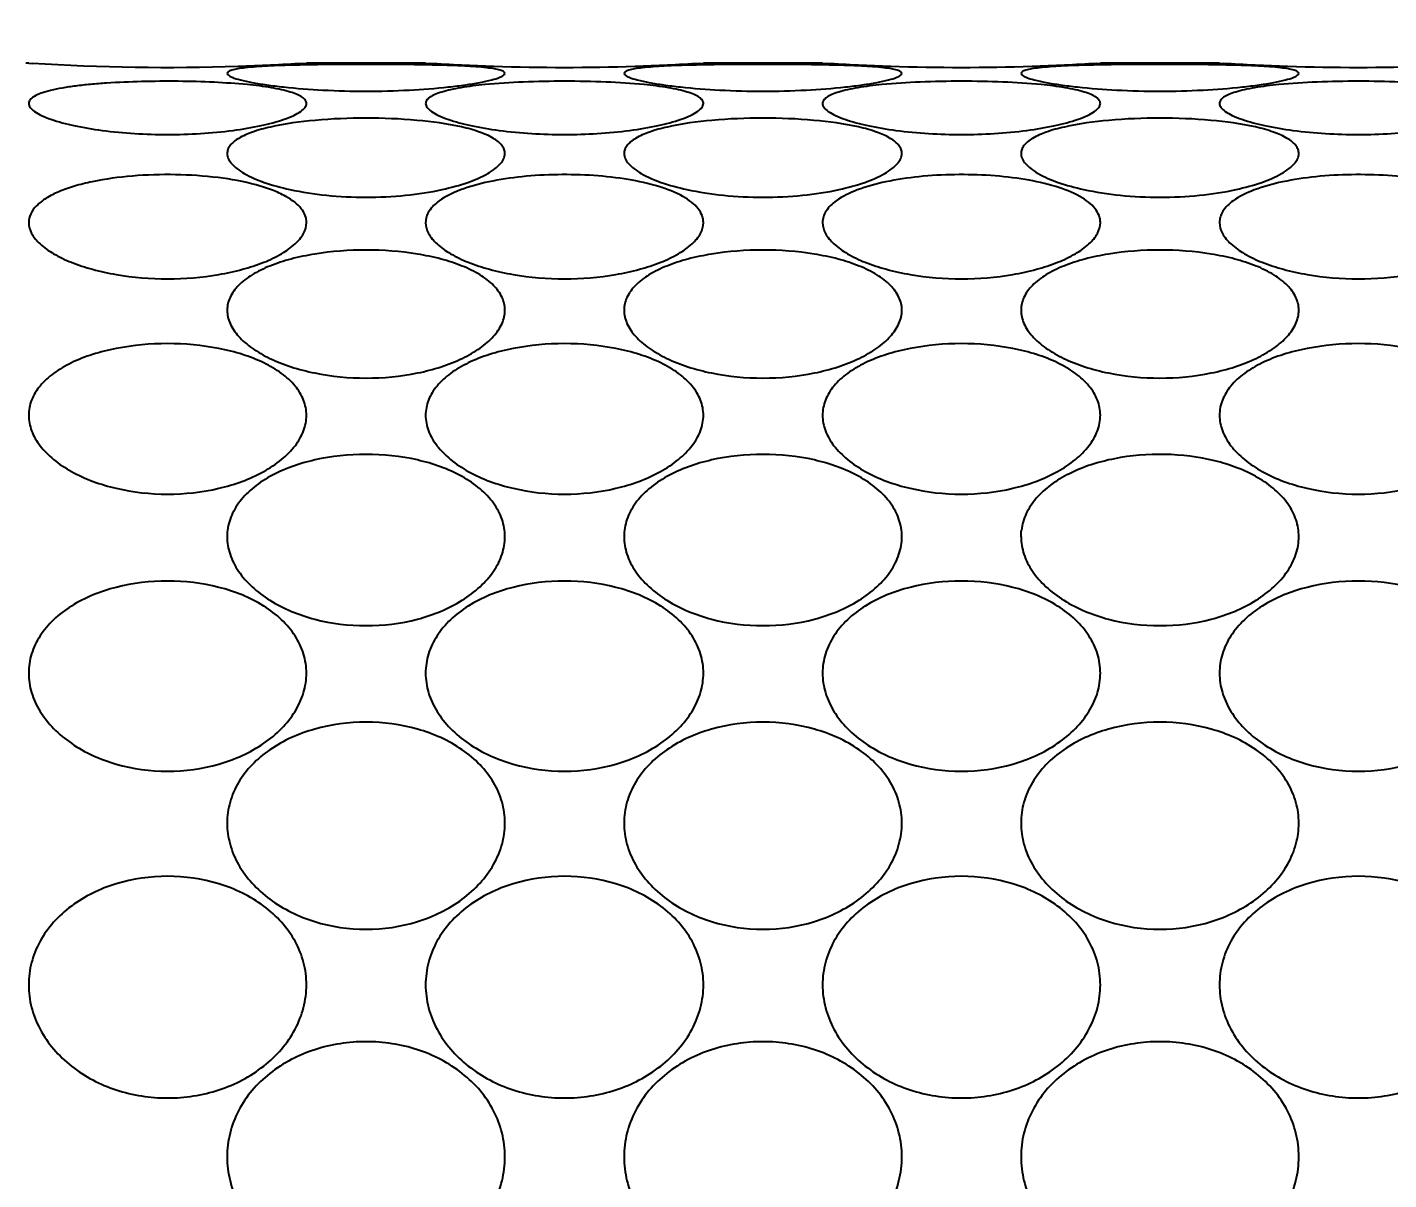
# Model space of a CAD drawing. Header units: inches. Extents: x 50354 to 53215, y -7830 to -6529.
# Drawn here: x 50824.3315 to 50824.7096, y -6814.8549 to -6814.5349 of the extents above; entities that cross this region are included whole.
import ezdxf

# ---------------------------------------------------------------- set-up
doc = ezdxf.new("R2010")
doc.units = ezdxf.units.IN
doc.header["$MEASUREMENT"] = 0
doc.header["$PDMODE"] = 2
doc.layers.add('FUNITURE', color=7, linetype='Continuous', lineweight=15, true_color=0x7d7673)
doc.layers.add('XR_ID 1F_FUR$0$A-SANI-FIX', color=134, linetype='Continuous')
doc.styles.get("Standard").update_dxf_attribs({"font": 'ARLRDBD.TTF', "height": 3})
doc.dimstyles.get("Standard").update_dxf_attribs({"dimtxt": 3, "dimasz": 4, "dimexe": 0, "dimexo": 0, "dimgap": 0, "dimtad": 0, "dimdec": 1, "dimzin": 3, "dimdsep": 46, "dimlunit": 4, "dimtxsty": 'Standard', "dimblk": 'OBLIQUE', "dimcen": 0, "dimclrd": 69, "dimclre": 251, "dimclrt": 7, "dimadec": 0, "dimazin": 0, "dimtfac": 0.65, "dimtdec": 1, "dimtofl": 0, "dimtmove": 0, "dimatfit": 3, "dimldrblk": 'OPEN30', "dimfxl": 1, "dimfrac": 1, "dimtolj": 1, "dimtzin": 0, "dimlwd": 15, "dimlwe": 5, "dimarcsym": 1})

# ---------------------------------------------------------------- blocks, each defined once
blk = doc.blocks.new('XR_ID 1F_FUR$0$XR_1F FURN$0$A$C698E198A')
at = {"linetype": 'Continuous'}
for p, q in [((13, -34.4598), (12.9984, -34.435)), ((13, -34.4598), (13, -35.3002)), ((12.9984, -35.325), (13, -35.3002)), ((13, -37.2598), (12.9984, -37.235)), ((13, -37.2598), (13, -38.1002)), ((12.9984, -38.125), (13, -38.1002)), ((13, -40.0598), (12.9984, -40.035)), ((13, -40.0598), (13, -40.9002)), ((12.9984, -40.925), (13, -40.9002)), ((13, -42.8598), (12.9984, -42.835)), ((13, -42.8598), (13, -42.88))]:
    blk.add_line(p, q, dxfattribs=at)
for centre, radius, start, end in [((28.273, -33.48), 15.3043, 178.13614, 181.8696), ((28.3254, -33.4782), 15.3568, 181.86982, 183.57203), ((28.3138, -36.2812), 15.3452, 176.42731, 178.13655), ((28.273, -36.28), 15.3043, 178.13614, 181.8696), ((9.6608, -35.4894), 0.3704, 270.01125, 277.14132), ((28.3254, -36.2782), 15.3568, 181.86982, 183.57203), ((28.3138, -39.0812), 15.3452, 176.42731, 178.13655), ((28.273, -39.08), 15.3043, 178.13614, 181.8696), ((28.3254, -39.0782), 15.3568, 181.86982, 183.57203), ((28.3138, -41.8812), 15.3452, 176.42731, 178.13655), ((28.2947, -41.8799), 15.326, 178.13914, 183.57296)]:
    blk.add_arc(centre, radius, start, end, dxfattribs=at)
for points, knots in [([(6.5, -34.4598), (6.4464, -34.4598), (6.3375, -34.4456), (6.1293, -34.3631), (5.9063, -34.1671), (5.7405, -33.8454), (5.6835, -33.48), (5.7405, -33.1146), (5.9063, -32.7929), (6.1293, -32.5969), (6.3375, -32.5144), (6.4464, -32.5002), (6.5, -32.5002)], [0, 0, 0, 0, 0.057826, 0.116908, 0.239465, 0.368128, 0.499999, 0.631869, 0.760534, 0.883092, 0.942174, 1, 1, 1, 1]), ([(6.5, -32.5002), (6.5532, -32.5002), (6.6605, -32.5141), (6.8119, -32.5754), (6.9471, -32.6727), (7.1013, -32.844), (7.232, -33.117), (7.2833, -33.48), (7.232, -33.843), (7.1013, -34.116), (6.9471, -34.2873), (6.8119, -34.3846), (6.6605, -34.4459), (6.5532, -34.4598), (6.5, -34.4598)], [0, 0, 0, 0, 0.05807, 0.116648, 0.176553, 0.238282, 0.366741, 0.499998, 0.633256, 0.761717, 0.823447, 0.883352, 0.94193, 1, 1, 1, 1]), ([(8.6987, -34.4598), (8.6525, -34.4598), (8.5573, -34.4451), (8.4235, -34.383), (8.3022, -34.2857), (8.1604, -34.1133), (8.039, -33.841), (7.9905, -33.48), (8.039, -33.119), (8.1604, -32.8467), (8.3022, -32.6743), (8.4235, -32.577), (8.5573, -32.5149), (8.6525, -32.5002), (8.6987, -32.5002)], [0, 0, 0, 0, 0.05273, 0.107892, 0.166442, 0.228535, 0.360979, 0.499998, 0.639018, 0.771464, 0.833558, 0.892108, 0.947271, 1, 1, 1, 1]), ([(8.6987, -32.5002), (8.7444, -32.5002), (8.8375, -32.5144), (8.9672, -32.5767), (9.0817, -32.6746), (9.2129, -32.8484), (9.3208, -33.1217), (9.3627, -33.48), (9.3208, -33.8383), (9.2129, -34.1116), (9.0817, -34.2854), (8.9672, -34.3833), (8.8375, -34.4456), (8.7444, -34.4598), (8.6987, -34.4598)], [0, 0, 0, 0, 0.053016, 0.107462, 0.164933, 0.226177, 0.358763, 0.499998, 0.641234, 0.773822, 0.835067, 0.892538, 0.946984, 1, 1, 1, 1]), ([(10.5172, -34.4598), (10.4803, -34.4598), (10.4024, -34.4442), (10.2954, -34.3808), (10.1987, -34.2831), (10.0836, -34.1083), (9.9869, -33.8366), (9.9481, -33.4806), (9.9867, -33.1244), (10.0832, -32.8525), (10.1983, -32.6774), (10.2951, -32.5795), (10.4023, -32.5159), (10.4803, -32.5002), (10.5172, -32.5002)], [0, 0, 0, 0, 0.045325, 0.094979, 0.15068, 0.212542, 0.35067, 0.499754, 0.648873, 0.787116, 0.849074, 0.904872, 0.954631, 1, 1, 1, 1]), ([(10.5172, -32.5002), (10.5535, -32.5002), (10.6291, -32.5152), (10.7311, -32.5792), (10.8193, -32.6775), (10.8926, -32.8042), (10.9503, -32.9535), (11.0066, -33.1793), (11.0331, -33.48), (11.0066, -33.7807), (10.9503, -34.0065), (10.8926, -34.1558), (10.8193, -34.2825), (10.7311, -34.3808), (10.6291, -34.4448), (10.5535, -34.4598), (10.5172, -34.4598)], [0, 0, 0, 0, 0.045372, 0.093927, 0.14827, 0.209219, 0.276238, 0.348113, 0.500002, 0.65189, 0.723765, 0.790784, 0.851732, 0.906073, 0.954628, 1, 1, 1, 1]), ([(11.8761, -34.4598), (11.8499, -34.4598), (11.7918, -34.4419), (11.7175, -34.3767), (11.6501, -34.2796), (11.5912, -34.154), (11.5429, -34.0055), (11.4943, -33.7798), (11.4708, -33.48), (11.4943, -33.1802), (11.5429, -32.9545), (11.5912, -32.806), (11.6501, -32.6804), (11.7175, -32.5833), (11.7918, -32.5181), (11.8499, -32.5002), (11.8761, -32.5002)], [0, 0, 0, 0, 0.034965, 0.077478, 0.129946, 0.191999, 0.262052, 0.338123, 0.499998, 0.661873, 0.737945, 0.808, 0.870054, 0.922523, 0.965035, 1, 1, 1, 1]), ([(12.0604, -32.645), (12.0904, -32.6985), (12.1388, -32.8257), (12.185, -33.0373), (12.2113, -33.2763), (12.2176, -33.5273), (12.2038, -33.7755), (12.1699, -34.0062), (12.1166, -34.2038), (12.0623, -34.3187), (12.0292, -34.3639)], [0, 0, 0, 0, 0.10395, 0.228487, 0.366625, 0.510839, 0.653655, 0.787569, 0.905128, 1, 1, 1, 1]), ([(12.6049, -34.3026), (12.5865, -34.25), (12.5556, -34.1304), (12.5101, -33.8565), (12.4889, -33.48), (12.5101, -33.1036), (12.5555, -32.8297), (12.5865, -32.7101), (12.6048, -32.6575)], [0, 0, 0, 0, 0.100368, 0.222072, 0.499986, 0.777907, 0.899621, 1, 1, 1, 1]), ([(12.8491, -32.9182), (12.8579, -33.0076), (12.8694, -33.1946), (12.8747, -33.4793), (12.8694, -33.7641), (12.858, -33.9512), (12.8492, -34.0406)], [0, 0, 0, 0, 0.239734, 0.499899, 0.760114, 1, 1, 1, 1]), ([(5.2876, -35.8598), (5.2311, -35.8598), (5.1169, -35.8457), (4.8993, -35.7641), (4.6654, -35.5698), (4.4902, -35.2471), (4.4301, -34.88), (4.4902, -34.5129), (4.6654, -34.1902), (4.8993, -33.9959), (5.1169, -33.9143), (5.2311, -33.9002), (5.2876, -33.9002)], [0, 0, 0, 0, 0.059605, 0.120053, 0.243502, 0.370771, 0.500001, 0.629231, 0.756498, 0.879946, 0.940395, 1, 1, 1, 1]), ([(5.2876, -33.9002), (5.3437, -33.9002), (5.4566, -33.914), (5.6164, -33.975), (5.7597, -34.072), (5.9228, -34.2423), (6.0627, -34.515), (6.118, -34.88), (6.0627, -35.245), (5.9228, -35.5177), (5.7597, -35.688), (5.6164, -35.785), (5.4566, -35.846), (5.3437, -35.8598), (5.2876, -35.8598)], [0, 0, 0, 0, 0.059816, 0.11987, 0.180701, 0.242673, 0.369706, 0.500001, 0.630296, 0.757328, 0.819299, 0.880129, 0.940184, 1, 1, 1, 1]), ([(7.6412, -35.8598), (7.591, -35.8598), (7.4885, -35.8454), (7.3435, -35.7838), (7.2121, -35.6866), (7.0594, -35.5154), (6.9275, -35.2433), (6.8747, -34.88), (6.9275, -34.5167), (7.0594, -34.2446), (7.2121, -34.0734), (7.3435, -33.9762), (7.4885, -33.9146), (7.591, -33.9002), (7.6412, -33.9002)], [0, 0, 0, 0, 0.055502, 0.11278, 0.172484, 0.234728, 0.364992, 0.500001, 0.63501, 0.765272, 0.827515, 0.887219, 0.944497, 1, 1, 1, 1]), ([(7.6412, -33.9002), (7.6909, -33.9002), (7.7916, -33.9142), (7.9329, -33.976), (8.0585, -34.0735), (8.2021, -34.2461), (8.3221, -34.5193), (8.3688, -34.88), (8.3221, -35.2407), (8.2021, -35.5139), (8.0585, -35.6865), (7.9329, -35.784), (7.7916, -35.8458), (7.6909, -35.8598), (7.6412, -35.8598)], [0, 0, 0, 0, 0.055824, 0.112542, 0.171326, 0.232805, 0.363103, 0.500001, 0.6369, 0.767196, 0.828674, 0.887458, 0.944176, 1, 1, 1, 1]), ([(9.6609, -35.8598), (9.6191, -35.8598), (9.5322, -35.8448), (9.411, -35.782), (9.3014, -35.6845), (9.1721, -35.5108), (9.0625, -35.2387), (9.0187, -34.88), (9.0625, -34.5213), (9.1721, -34.2492), (9.3014, -34.0755), (9.411, -33.978), (9.5322, -33.9152), (9.6191, -33.9002), (9.6609, -33.9002)], [0, 0, 0, 0, 0.049365, 0.101995, 0.159209, 0.221173, 0.356257, 0.500001, 0.643746, 0.778828, 0.840791, 0.898004, 0.950635, 1, 1, 1, 1]), ([(9.6609, -33.9002), (9.7011, -33.9002), (9.7838, -33.914), (9.8979, -33.9741), (9.9984, -34.0681), (10.115, -34.2362), (10.2113, -34.4999), (10.2532, -34.8461), (10.2248, -35.196), (10.1401, -35.4681), (10.0327, -35.6484), (9.9381, -35.7536), (9.8289, -35.8274), (9.7472, -35.8519), (9.7069, -35.8569)], [0, 0, 0, 0, 0.049311, 0.100666, 0.156085, 0.216421, 0.350199, 0.495258, 0.641327, 0.777988, 0.840198, 0.897464, 0.950188, 1, 1, 1, 1]), ([(11.2583, -35.8598), (11.2266, -35.8598), (11.1584, -35.8433), (11.0669, -35.779), (10.9844, -35.6814), (10.913, -35.5554), (10.8548, -35.4064), (10.7967, -35.1809), (10.7685, -34.88), (10.7967, -34.579), (10.8548, -34.3536), (10.913, -34.2046), (10.9844, -34.0786), (11.0669, -33.981), (11.1584, -33.9167), (11.2266, -33.9002), (11.2583, -33.9002)], [0, 0, 0, 0, 0.040538, 0.086791, 0.140875, 0.202752, 0.271258, 0.3448, 0.500002, 0.655203, 0.728744, 0.797249, 0.859124, 0.913209, 0.959461, 1, 1, 1, 1]), ([(11.2583, -33.9002), (11.2893, -33.9002), (11.3554, -33.916), (11.4412, -33.9811), (11.5145, -34.0793), (11.5752, -34.2055), (11.6229, -34.3544), (11.6696, -34.5804), (11.6912, -34.88), (11.6696, -35.1796), (11.6229, -35.4056), (11.5752, -35.5545), (11.5145, -35.6807), (11.4412, -35.7789), (11.3554, -35.844), (11.2893, -35.8598), (11.2583, -35.8598)], [0, 0, 0, 0, 0.040443, 0.085413, 0.13809, 0.199102, 0.267542, 0.341798, 0.500002, 0.658205, 0.73246, 0.800899, 0.86191, 0.914587, 0.959557, 1, 1, 1, 1]), ([(12.1097, -34.342), (12.1231, -34.2812), (12.1529, -34.1715), (12.2049, -34.0467), (12.2533, -33.9713), (12.2885, -33.932), (12.325, -33.9067), (12.3516, -33.9002), (12.3637, -33.9002)], [0, 0, 0, 0, 0.349516, 0.637392, 0.753955, 0.851433, 0.931632, 1, 1, 1, 1]), ([(12.3637, -33.9002), (12.3734, -33.9002), (12.3937, -33.9041), (12.4219, -33.9209), (12.4481, -33.9475), (12.4831, -33.999), (12.5199, -34.0862), (12.5407, -34.1631), (12.5505, -34.2061)], [0, 0, 0, 0, 0.076266, 0.159626, 0.256338, 0.369832, 0.650724, 1, 1, 1, 1]), ([(12.9013, -33.936), (12.9051, -33.9267), (12.9107, -33.9131), (12.9234, -33.9002), (12.9288, -33.9002)], [0, 0, 0, 0, 0.65274, 1, 1, 1, 1]), ([(12.9288, -33.9002), (12.9336, -33.9002), (12.9409, -33.9078), (12.9466, -33.9199), (12.9541, -33.9417), (12.9615, -33.9786), (12.9658, -34.0108), (12.9679, -34.0293)], [0, 0, 0, 0, 0.10394, 0.188277, 0.298492, 0.598106, 1, 1, 1, 1]), ([(12.9013, -35.824), (12.8936, -35.8053), (12.8801, -35.759), (12.8627, -35.6781), (12.8462, -35.5763), (12.8256, -35.4097), (12.808, -35.1757), (12.8007, -34.88), (12.808, -34.5843), (12.8256, -34.3503), (12.8462, -34.1837), (12.8627, -34.0819), (12.8801, -34.001), (12.8936, -33.9547), (12.9013, -33.936)], [0, 0, 0, 0, 0.031746, 0.075753, 0.130448, 0.194012, 0.34024, 0.500003, 0.659766, 0.805992, 0.869554, 0.924248, 0.968254, 1, 1, 1, 1]), ([(12.8492, -34.0406), (12.8436, -34.0979), (12.8338, -34.1794), (12.8146, -34.2808), (12.7991, -34.342), (12.7819, -34.3914), (12.7629, -34.4282), (12.7419, -34.4529), (12.7238, -34.4598), (12.7159, -34.4598)], [0, 0, 0, 0, 0.377864, 0.538515, 0.677008, 0.791463, 0.881221, 0.94811, 1, 1, 1, 1]), ([(12.9679, -34.0293), (12.9738, -34.0807), (12.9814, -34.1983), (12.9853, -34.316), (12.9869, -34.382)], [0, 0, 0, 0, 0.43969, 1, 1, 1, 1]), ([(12.5505, -34.2061), (12.5741, -34.3095), (12.6038, -34.5343), (12.6176, -34.8803), (12.6038, -35.2262), (12.574, -35.451), (12.5504, -35.5543)], [0, 0, 0, 0, 0.23461, 0.500046, 0.765459, 1, 1, 1, 1]), ([(12.0292, -34.3639), (12.0092, -34.3914), (11.975, -34.4282), (11.9182, -34.4554), (11.8898, -34.4598), (11.8761, -34.4598)], [0, 0, 0, 0, 0.546591, 0.779569, 1, 1, 1, 1]), ([(12.1098, -35.4182), (12.091, -35.3329), (12.0638, -35.1539), (12.0504, -34.8801), (12.0638, -34.6063), (12.0909, -34.4273), (12.1097, -34.342)], [0, 0, 0, 0, 0.241927, 0.499987, 0.758053, 1, 1, 1, 1]), ([(12.7159, -34.4598), (12.7061, -34.4598), (12.6829, -34.4491), (12.6557, -34.4157), (12.6284, -34.3655), (12.6128, -34.3253), (12.6049, -34.3026)], [0, 0, 0, 0, 0.147642, 0.355049, 0.63916, 1, 1, 1, 1]), ([(12.9869, -34.382), (12.991, -34.5482), (12.9929, -34.8807), (12.991, -35.2131), (12.9869, -35.3792)], [0, 0, 0, 0, 0.500087, 1, 1, 1, 1]), ([(6.5, -37.2598), (6.4464, -37.2598), (6.3375, -37.2456), (6.1293, -37.1631), (5.9063, -36.9671), (5.7405, -36.6454), (5.6835, -36.28), (5.7405, -35.9146), (5.9063, -35.5929), (6.1293, -35.3969), (6.3375, -35.3144), (6.4464, -35.3002), (6.5, -35.3002)], [0, 0, 0, 0, 0.057826, 0.116908, 0.239465, 0.368128, 0.499999, 0.631869, 0.760534, 0.883092, 0.942174, 1, 1, 1, 1]), ([(6.5, -35.3002), (6.5532, -35.3002), (6.6605, -35.3141), (6.8119, -35.3754), (6.9471, -35.4727), (7.1013, -35.644), (7.232, -35.917), (7.2833, -36.28), (7.232, -36.643), (7.1013, -36.916), (6.9471, -37.0873), (6.8119, -37.1846), (6.6605, -37.2459), (6.5532, -37.2598), (6.5, -37.2598)], [0, 0, 0, 0, 0.05807, 0.116648, 0.176553, 0.238282, 0.366741, 0.499998, 0.633256, 0.761717, 0.823447, 0.883352, 0.94193, 1, 1, 1, 1]), ([(8.6987, -37.2598), (8.6525, -37.2598), (8.5573, -37.2451), (8.4235, -37.183), (8.3022, -37.0857), (8.1604, -36.9133), (8.039, -36.641), (7.9905, -36.28), (8.039, -35.919), (8.1604, -35.6467), (8.3022, -35.4743), (8.4235, -35.377), (8.5573, -35.3149), (8.6525, -35.3002), (8.6987, -35.3002)], [0, 0, 0, 0, 0.05273, 0.107892, 0.166442, 0.228535, 0.360979, 0.499998, 0.639018, 0.771464, 0.833558, 0.892108, 0.947271, 1, 1, 1, 1]), ([(8.6987, -35.3002), (8.7444, -35.3002), (8.8375, -35.3144), (8.9672, -35.3767), (9.0817, -35.4746), (9.2129, -35.6484), (9.3208, -35.9217), (9.3627, -36.28), (9.3208, -36.6383), (9.2129, -36.9116), (9.0817, -37.0854), (8.9672, -37.1833), (8.8375, -37.2456), (8.7444, -37.2598), (8.6987, -37.2598)], [0, 0, 0, 0, 0.053016, 0.107462, 0.164933, 0.226177, 0.358763, 0.499998, 0.641234, 0.773822, 0.835067, 0.892538, 0.946984, 1, 1, 1, 1]), ([(10.5172, -37.2598), (10.4803, -37.2598), (10.4024, -37.2442), (10.2954, -37.1808), (10.1987, -37.0831), (10.0836, -36.9083), (9.9869, -36.6366), (9.9481, -36.2806), (9.9867, -35.9244), (10.0832, -35.6525), (10.1983, -35.4774), (10.2951, -35.3795), (10.4023, -35.3159), (10.4803, -35.3002), (10.5172, -35.3002)], [0, 0, 0, 0, 0.045325, 0.094979, 0.15068, 0.212542, 0.35067, 0.499754, 0.648873, 0.787116, 0.849074, 0.904872, 0.954631, 1, 1, 1, 1]), ([(10.5172, -35.3002), (10.5535, -35.3002), (10.6291, -35.3152), (10.7311, -35.3792), (10.8193, -35.4775), (10.8926, -35.6042), (10.9503, -35.7535), (11.0066, -35.9793), (11.0331, -36.28), (11.0066, -36.5807), (10.9503, -36.8065), (10.8926, -36.9558), (10.8193, -37.0825), (10.7311, -37.1808), (10.6291, -37.2448), (10.5535, -37.2598), (10.5172, -37.2598)], [0, 0, 0, 0, 0.045372, 0.093927, 0.14827, 0.209219, 0.276238, 0.348113, 0.500002, 0.65189, 0.723765, 0.790784, 0.851732, 0.906073, 0.954628, 1, 1, 1, 1]), ([(11.8761, -37.2598), (11.8499, -37.2598), (11.7918, -37.2419), (11.7175, -37.1767), (11.6501, -37.0796), (11.5912, -36.954), (11.5429, -36.8055), (11.4943, -36.5798), (11.4708, -36.28), (11.4943, -35.9802), (11.5429, -35.7545), (11.5912, -35.606), (11.6501, -35.4804), (11.7175, -35.3833), (11.7918, -35.3181), (11.8499, -35.3002), (11.8761, -35.3002)], [0, 0, 0, 0, 0.034965, 0.077478, 0.129946, 0.191999, 0.262052, 0.338123, 0.499998, 0.661873, 0.737945, 0.808, 0.870054, 0.922523, 0.965035, 1, 1, 1, 1]), ([(11.8761, -35.3002), (11.8931, -35.3002), (11.929, -35.3072), (11.9783, -35.3373), (12.0232, -35.3845), (12.0483, -35.4234), (12.0604, -35.445)], [0, 0, 0, 0, 0.208603, 0.43564, 0.69689, 1, 1, 1, 1]), ([(12.6048, -35.4575), (12.6128, -35.4347), (12.6284, -35.3945), (12.6557, -35.3443), (12.6829, -35.3109), (12.7061, -35.3002), (12.7159, -35.3002)], [0, 0, 0, 0, 0.360851, 0.644967, 0.852372, 1, 1, 1, 1]), ([(12.7159, -35.3002), (12.7238, -35.3002), (12.7419, -35.3071), (12.7628, -35.3317), (12.7818, -35.3684), (12.799, -35.4177), (12.8145, -35.4786), (12.8337, -35.5797), (12.8435, -35.6611), (12.8491, -35.7182)], [0, 0, 0, 0, 0.051938, 0.118849, 0.208602, 0.323036, 0.461504, 0.622134, 1, 1, 1, 1]), ([(12.3637, -35.8598), (12.3516, -35.8598), (12.325, -35.8533), (12.2885, -35.828), (12.2533, -35.7888), (12.2049, -35.7133), (12.1529, -35.5887), (12.1232, -35.479), (12.1098, -35.4182)], [0, 0, 0, 0, 0.068375, 0.148578, 0.246055, 0.362615, 0.650483, 1, 1, 1, 1]), ([(12.9869, -35.3792), (12.9853, -35.4449), (12.9814, -35.5622), (12.9737, -35.6793), (12.9679, -35.7306)], [0, 0, 0, 0, 0.560169, 1, 1, 1, 1]), ([(12.0604, -35.445), (12.0904, -35.4985), (12.1388, -35.6257), (12.185, -35.8373), (12.2113, -36.0763), (12.2176, -36.3273), (12.2038, -36.5755), (12.1699, -36.8062), (12.1166, -37.0038), (12.0623, -37.1187), (12.0292, -37.1639)], [0, 0, 0, 0, 0.10395, 0.228487, 0.366625, 0.510839, 0.653655, 0.787569, 0.905128, 1, 1, 1, 1]), ([(12.6049, -37.1026), (12.5865, -37.05), (12.5556, -36.9304), (12.5101, -36.6565), (12.4889, -36.28), (12.5101, -35.9036), (12.5555, -35.6297), (12.5865, -35.5101), (12.6048, -35.4575)], [0, 0, 0, 0, 0.100368, 0.222072, 0.499986, 0.777907, 0.899621, 1, 1, 1, 1]), ([(12.5504, -35.5543), (12.5406, -35.5973), (12.5198, -35.6741), (12.4831, -35.7612), (12.4481, -35.8126), (12.4219, -35.8392), (12.3937, -35.8559), (12.3734, -35.8598), (12.3637, -35.8598)], [0, 0, 0, 0, 0.349245, 0.630114, 0.743606, 0.840326, 0.923707, 1, 1, 1, 1]), ([(12.8491, -35.7182), (12.8579, -35.8076), (12.8694, -35.9946), (12.8747, -36.2793), (12.8694, -36.5641), (12.858, -36.7512), (12.8492, -36.8406)], [0, 0, 0, 0, 0.239734, 0.499899, 0.760114, 1, 1, 1, 1]), ([(12.9679, -35.7306), (12.9659, -35.7491), (12.9615, -35.7813), (12.9542, -35.8182), (12.9466, -35.8401), (12.9409, -35.8522), (12.9336, -35.8598), (12.9288, -35.8598)], [0, 0, 0, 0, 0.401908, 0.701539, 0.811757, 0.896092, 1, 1, 1, 1]), ([(12.9288, -35.8598), (12.9234, -35.8598), (12.9107, -35.8469), (12.9051, -35.8333), (12.9013, -35.824)], [0, 0, 0, 0, 0.347255, 1, 1, 1, 1]), ([(5.2876, -38.6598), (5.2311, -38.6598), (5.1169, -38.6457), (4.8993, -38.5641), (4.6654, -38.3698), (4.4902, -38.0471), (4.4301, -37.68), (4.4902, -37.3129), (4.6654, -36.9902), (4.8993, -36.7959), (5.1169, -36.7143), (5.2311, -36.7002), (5.2876, -36.7002)], [0, 0, 0, 0, 0.059605, 0.120053, 0.243502, 0.370771, 0.500001, 0.629231, 0.756498, 0.879946, 0.940395, 1, 1, 1, 1]), ([(5.2876, -36.7002), (5.3437, -36.7002), (5.4566, -36.714), (5.6164, -36.775), (5.7597, -36.872), (5.9228, -37.0423), (6.0627, -37.315), (6.118, -37.68), (6.0627, -38.045), (5.9228, -38.3177), (5.7597, -38.488), (5.6164, -38.585), (5.4566, -38.646), (5.3437, -38.6598), (5.2876, -38.6598)], [0, 0, 0, 0, 0.059816, 0.11987, 0.180701, 0.242673, 0.369706, 0.500001, 0.630296, 0.757328, 0.819299, 0.880129, 0.940184, 1, 1, 1, 1]), ([(7.6412, -38.6598), (7.591, -38.6598), (7.4885, -38.6454), (7.3435, -38.5838), (7.2121, -38.4866), (7.0594, -38.3154), (6.9275, -38.0433), (6.8747, -37.68), (6.9275, -37.3167), (7.0594, -37.0446), (7.2121, -36.8734), (7.3435, -36.7762), (7.4885, -36.7146), (7.591, -36.7002), (7.6412, -36.7002)], [0, 0, 0, 0, 0.055502, 0.11278, 0.172484, 0.234728, 0.364992, 0.500001, 0.63501, 0.765272, 0.827515, 0.887219, 0.944497, 1, 1, 1, 1]), ([(7.6412, -36.7002), (7.6909, -36.7002), (7.7916, -36.7142), (7.9329, -36.776), (8.0585, -36.8735), (8.2021, -37.0461), (8.3221, -37.3193), (8.3688, -37.68), (8.3221, -38.0407), (8.2021, -38.3139), (8.0585, -38.4865), (7.9329, -38.584), (7.7916, -38.6458), (7.6909, -38.6598), (7.6412, -38.6598)], [0, 0, 0, 0, 0.055824, 0.112542, 0.171326, 0.232805, 0.363103, 0.500001, 0.6369, 0.767196, 0.828674, 0.887458, 0.944176, 1, 1, 1, 1]), ([(9.6609, -38.6598), (9.6191, -38.6598), (9.5322, -38.6448), (9.411, -38.582), (9.3014, -38.4845), (9.1721, -38.3108), (9.0625, -38.0387), (9.0187, -37.68), (9.0625, -37.3213), (9.1721, -37.0492), (9.3014, -36.8755), (9.411, -36.778), (9.5322, -36.7152), (9.6191, -36.7002), (9.6609, -36.7002)], [0, 0, 0, 0, 0.049365, 0.101995, 0.159209, 0.221173, 0.356257, 0.500001, 0.643746, 0.778828, 0.840791, 0.898004, 0.950635, 1, 1, 1, 1]), ([(9.6609, -36.7002), (9.7021, -36.7002), (9.7868, -36.7147), (9.9034, -36.7777), (10.0054, -36.8759), (10.1227, -37.0511), (10.2174, -37.3241), (10.2541, -37.68), (10.2174, -38.0359), (10.1227, -38.3089), (10.0054, -38.4841), (9.9034, -38.5823), (9.7868, -38.6453), (9.7021, -38.6598), (9.6609, -38.6598)], [0, 0, 0, 0, 0.049573, 0.101307, 0.157294, 0.218355, 0.353731, 0.500001, 0.646272, 0.781646, 0.842706, 0.898693, 0.950427, 1, 1, 1, 1]), ([(11.2583, -38.6598), (11.2266, -38.6598), (11.1584, -38.6433), (11.0669, -38.579), (10.9844, -38.4814), (10.913, -38.3554), (10.8548, -38.2064), (10.7967, -37.9809), (10.7685, -37.68), (10.7967, -37.379), (10.8548, -37.1536), (10.913, -37.0046), (10.9844, -36.8786), (11.0669, -36.781), (11.1584, -36.7167), (11.2266, -36.7002), (11.2583, -36.7002)], [0, 0, 0, 0, 0.040538, 0.086791, 0.140875, 0.202752, 0.271258, 0.3448, 0.500002, 0.655203, 0.728744, 0.797249, 0.859124, 0.913209, 0.959461, 1, 1, 1, 1]), ([(11.2583, -36.7002), (11.2893, -36.7002), (11.3554, -36.716), (11.4412, -36.7811), (11.5145, -36.8793), (11.5752, -37.0055), (11.6229, -37.1544), (11.6696, -37.3804), (11.6912, -37.68), (11.6696, -37.9796), (11.6229, -38.2056), (11.5752, -38.3545), (11.5145, -38.4807), (11.4412, -38.5789), (11.3554, -38.644), (11.2893, -38.6598), (11.2583, -38.6598)], [0, 0, 0, 0, 0.040443, 0.085413, 0.13809, 0.199102, 0.267542, 0.341798, 0.500002, 0.658205, 0.73246, 0.800899, 0.86191, 0.914587, 0.959557, 1, 1, 1, 1]), ([(12.1097, -37.142), (12.1231, -37.0812), (12.1529, -36.9715), (12.2049, -36.8467), (12.2533, -36.7713), (12.2885, -36.732), (12.325, -36.7067), (12.3516, -36.7002), (12.3637, -36.7002)], [0, 0, 0, 0, 0.349516, 0.637392, 0.753955, 0.851433, 0.931632, 1, 1, 1, 1]), ([(12.3637, -36.7002), (12.3734, -36.7002), (12.3937, -36.7041), (12.4219, -36.7209), (12.4481, -36.7475), (12.4831, -36.799), (12.5199, -36.8862), (12.5407, -36.9631), (12.5505, -37.0061)], [0, 0, 0, 0, 0.076266, 0.159626, 0.256338, 0.369832, 0.650724, 1, 1, 1, 1]), ([(12.9013, -38.624), (12.8936, -38.6053), (12.8801, -38.559), (12.8627, -38.4781), (12.8462, -38.3763), (12.8256, -38.2097), (12.808, -37.9757), (12.8007, -37.68), (12.808, -37.3843), (12.8256, -37.1503), (12.8462, -36.9837), (12.8627, -36.8819), (12.8801, -36.801), (12.8936, -36.7547), (12.9013, -36.736)], [0, 0, 0, 0, 0.031746, 0.075753, 0.130448, 0.194012, 0.34024, 0.500003, 0.659766, 0.805992, 0.869554, 0.924248, 0.968254, 1, 1, 1, 1]), ([(12.9013, -36.736), (12.9051, -36.7267), (12.9107, -36.7131), (12.9234, -36.7002), (12.9288, -36.7002)], [0, 0, 0, 0, 0.65274, 1, 1, 1, 1]), ([(12.9288, -36.7002), (12.9336, -36.7002), (12.9409, -36.7078), (12.9466, -36.7199), (12.9541, -36.7417), (12.9615, -36.7786), (12.9658, -36.8108), (12.9679, -36.8293)], [0, 0, 0, 0, 0.10394, 0.188277, 0.298492, 0.598106, 1, 1, 1, 1]), ([(12.8492, -36.8406), (12.8436, -36.8979), (12.8338, -36.9794), (12.8146, -37.0808), (12.7991, -37.142), (12.7819, -37.1914), (12.7629, -37.2282), (12.7419, -37.2529), (12.7238, -37.2598), (12.7159, -37.2598)], [0, 0, 0, 0, 0.377864, 0.538515, 0.677008, 0.791463, 0.881221, 0.94811, 1, 1, 1, 1]), ([(12.9679, -36.8293), (12.9738, -36.8807), (12.9814, -36.9983), (12.9853, -37.116), (12.9869, -37.182)], [0, 0, 0, 0, 0.43969, 1, 1, 1, 1]), ([(12.5505, -37.0061), (12.5741, -37.1095), (12.6038, -37.3343), (12.6176, -37.6803), (12.6038, -38.0262), (12.574, -38.251), (12.5504, -38.3543)], [0, 0, 0, 0, 0.23461, 0.500046, 0.765459, 1, 1, 1, 1]), ([(12.0292, -37.1639), (12.0092, -37.1914), (11.975, -37.2282), (11.9182, -37.2554), (11.8898, -37.2598), (11.8761, -37.2598)], [0, 0, 0, 0, 0.546591, 0.779569, 1, 1, 1, 1]), ([(12.1098, -38.2182), (12.091, -38.1329), (12.0638, -37.9539), (12.0504, -37.6801), (12.0638, -37.4063), (12.0909, -37.2273), (12.1097, -37.142)], [0, 0, 0, 0, 0.241927, 0.499987, 0.758053, 1, 1, 1, 1]), ([(12.7159, -37.2598), (12.7061, -37.2598), (12.6829, -37.2491), (12.6557, -37.2157), (12.6284, -37.1655), (12.6128, -37.1253), (12.6049, -37.1026)], [0, 0, 0, 0, 0.147642, 0.355049, 0.63916, 1, 1, 1, 1]), ([(12.9869, -37.182), (12.991, -37.3482), (12.9929, -37.6807), (12.991, -38.0131), (12.9869, -38.1792)], [0, 0, 0, 0, 0.500087, 1, 1, 1, 1]), ([(6.5, -40.0598), (6.4464, -40.0598), (6.3375, -40.0456), (6.1293, -39.9631), (5.9063, -39.7671), (5.7405, -39.4454), (5.6835, -39.08), (5.7405, -38.7146), (5.9063, -38.3929), (6.1293, -38.1969), (6.3375, -38.1144), (6.4464, -38.1002), (6.5, -38.1002)], [0, 0, 0, 0, 0.057826, 0.116908, 0.239465, 0.368128, 0.499999, 0.631869, 0.760534, 0.883092, 0.942174, 1, 1, 1, 1]), ([(6.5, -38.1002), (6.5532, -38.1002), (6.6605, -38.1141), (6.8119, -38.1754), (6.9471, -38.2727), (7.1013, -38.444), (7.232, -38.717), (7.2833, -39.08), (7.232, -39.443), (7.1013, -39.716), (6.9471, -39.8873), (6.8119, -39.9846), (6.6605, -40.0459), (6.5532, -40.0598), (6.5, -40.0598)], [0, 0, 0, 0, 0.05807, 0.116648, 0.176553, 0.238282, 0.366741, 0.499998, 0.633256, 0.761717, 0.823447, 0.883352, 0.94193, 1, 1, 1, 1]), ([(8.6987, -40.0598), (8.6525, -40.0598), (8.5573, -40.0451), (8.4235, -39.983), (8.3022, -39.8857), (8.1604, -39.7133), (8.039, -39.441), (7.9905, -39.08), (8.039, -38.719), (8.1604, -38.4467), (8.3022, -38.2743), (8.4235, -38.177), (8.5573, -38.1149), (8.6525, -38.1002), (8.6987, -38.1002)], [0, 0, 0, 0, 0.05273, 0.107892, 0.166442, 0.228535, 0.360979, 0.499998, 0.639018, 0.771464, 0.833558, 0.892108, 0.947271, 1, 1, 1, 1]), ([(8.6987, -38.1002), (8.7444, -38.1002), (8.8375, -38.1144), (8.9672, -38.1767), (9.0817, -38.2746), (9.2129, -38.4484), (9.3208, -38.7217), (9.3627, -39.08), (9.3208, -39.4383), (9.2129, -39.7116), (9.0817, -39.8854), (8.9672, -39.9833), (8.8375, -40.0456), (8.7444, -40.0598), (8.6987, -40.0598)], [0, 0, 0, 0, 0.053016, 0.107462, 0.164933, 0.226177, 0.358763, 0.499998, 0.641234, 0.773822, 0.835067, 0.892538, 0.946984, 1, 1, 1, 1]), ([(10.5172, -40.0598), (10.4803, -40.0598), (10.4024, -40.0442), (10.2954, -39.9808), (10.1987, -39.8831), (10.0836, -39.7083), (9.9869, -39.4366), (9.9481, -39.0806), (9.9867, -38.7244), (10.0832, -38.4525), (10.1983, -38.2774), (10.2951, -38.1795), (10.4023, -38.1159), (10.4803, -38.1002), (10.5172, -38.1002)], [0, 0, 0, 0, 0.045325, 0.094979, 0.15068, 0.212542, 0.35067, 0.499754, 0.648873, 0.787116, 0.849074, 0.904872, 0.954631, 1, 1, 1, 1]), ([(10.5172, -38.1002), (10.5535, -38.1002), (10.6291, -38.1152), (10.7311, -38.1792), (10.8193, -38.2775), (10.8926, -38.4042), (10.9503, -38.5535), (11.0066, -38.7793), (11.0331, -39.08), (11.0066, -39.3807), (10.9503, -39.6065), (10.8926, -39.7558), (10.8193, -39.8825), (10.7311, -39.9808), (10.6291, -40.0448), (10.5535, -40.0598), (10.5172, -40.0598)], [0, 0, 0, 0, 0.045372, 0.093927, 0.14827, 0.209219, 0.276238, 0.348113, 0.500002, 0.65189, 0.723765, 0.790784, 0.851732, 0.906073, 0.954628, 1, 1, 1, 1]), ([(11.8761, -40.0598), (11.8499, -40.0598), (11.7918, -40.0419), (11.7175, -39.9767), (11.6501, -39.8796), (11.5912, -39.754), (11.5429, -39.6055), (11.4943, -39.3798), (11.4708, -39.08), (11.4943, -38.7802), (11.5429, -38.5545), (11.5912, -38.406), (11.6501, -38.2804), (11.7175, -38.1833), (11.7918, -38.1181), (11.8499, -38.1002), (11.8761, -38.1002)], [0, 0, 0, 0, 0.034965, 0.077478, 0.129946, 0.191999, 0.262052, 0.338123, 0.499998, 0.661873, 0.737945, 0.808, 0.870054, 0.922523, 0.965035, 1, 1, 1, 1]), ([(11.8761, -38.1002), (11.8931, -38.1002), (11.929, -38.1072), (11.9783, -38.1373), (12.0232, -38.1845), (12.0483, -38.2234), (12.0604, -38.245)], [0, 0, 0, 0, 0.208603, 0.43564, 0.69689, 1, 1, 1, 1]), ([(12.6048, -38.2575), (12.6128, -38.2347), (12.6284, -38.1945), (12.6557, -38.1443), (12.6829, -38.1109), (12.7061, -38.1002), (12.7159, -38.1002)], [0, 0, 0, 0, 0.360851, 0.644967, 0.852372, 1, 1, 1, 1]), ([(12.7159, -38.1002), (12.7238, -38.1002), (12.7419, -38.1071), (12.7628, -38.1317), (12.7818, -38.1684), (12.799, -38.2177), (12.8145, -38.2786), (12.8337, -38.3797), (12.8435, -38.4611), (12.8491, -38.5182)], [0, 0, 0, 0, 0.051938, 0.118849, 0.208602, 0.323036, 0.461504, 0.622134, 1, 1, 1, 1]), ([(12.3637, -38.6598), (12.3516, -38.6598), (12.325, -38.6533), (12.2885, -38.628), (12.2533, -38.5888), (12.2049, -38.5133), (12.1529, -38.3887), (12.1232, -38.279), (12.1098, -38.2182)], [0, 0, 0, 0, 0.068375, 0.148578, 0.246055, 0.362615, 0.650483, 1, 1, 1, 1]), ([(12.9869, -38.1792), (12.9853, -38.2449), (12.9814, -38.3622), (12.9737, -38.4793), (12.9679, -38.5306)], [0, 0, 0, 0, 0.560169, 1, 1, 1, 1]), ([(12.0604, -38.245), (12.0904, -38.2985), (12.1388, -38.4257), (12.185, -38.6373), (12.2113, -38.8763), (12.2176, -39.1273), (12.2038, -39.3755), (12.1699, -39.6062), (12.1166, -39.8038), (12.0623, -39.9187), (12.0292, -39.9639)], [0, 0, 0, 0, 0.10395, 0.228487, 0.366625, 0.510839, 0.653655, 0.787569, 0.905128, 1, 1, 1, 1]), ([(12.6049, -39.9026), (12.5865, -39.85), (12.5556, -39.7304), (12.5101, -39.4565), (12.4889, -39.08), (12.5101, -38.7036), (12.5555, -38.4297), (12.5865, -38.3101), (12.6048, -38.2575)], [0, 0, 0, 0, 0.100368, 0.222072, 0.499986, 0.777907, 0.899621, 1, 1, 1, 1]), ([(12.5504, -38.3543), (12.5406, -38.3973), (12.5198, -38.4741), (12.4831, -38.5612), (12.4481, -38.6126), (12.4219, -38.6392), (12.3937, -38.6559), (12.3734, -38.6598), (12.3637, -38.6598)], [0, 0, 0, 0, 0.349245, 0.630114, 0.743606, 0.840326, 0.923707, 1, 1, 1, 1]), ([(12.8491, -38.5182), (12.8579, -38.6076), (12.8694, -38.7946), (12.8747, -39.0793), (12.8694, -39.3641), (12.858, -39.5512), (12.8492, -39.6406)], [0, 0, 0, 0, 0.239734, 0.499899, 0.760114, 1, 1, 1, 1]), ([(12.9679, -38.5306), (12.9659, -38.5491), (12.9615, -38.5813), (12.9542, -38.6182), (12.9466, -38.6401), (12.9409, -38.6522), (12.9336, -38.6598), (12.9288, -38.6598)], [0, 0, 0, 0, 0.401908, 0.701539, 0.811757, 0.896092, 1, 1, 1, 1]), ([(12.9288, -38.6598), (12.9234, -38.6598), (12.9107, -38.6469), (12.9051, -38.6333), (12.9013, -38.624)], [0, 0, 0, 0, 0.347255, 1, 1, 1, 1]), ([(5.2876, -41.4598), (5.2311, -41.4598), (5.1169, -41.4457), (4.8993, -41.3641), (4.6654, -41.1698), (4.4902, -40.8471), (4.4301, -40.48), (4.4902, -40.1129), (4.6654, -39.7902), (4.8993, -39.5959), (5.1169, -39.5143), (5.2311, -39.5002), (5.2876, -39.5002)], [0, 0, 0, 0, 0.059605, 0.120053, 0.243502, 0.370771, 0.500001, 0.629231, 0.756498, 0.879946, 0.940395, 1, 1, 1, 1]), ([(5.2876, -39.5002), (5.3437, -39.5002), (5.4566, -39.514), (5.6164, -39.575), (5.7597, -39.672), (5.9228, -39.8423), (6.0627, -40.115), (6.118, -40.48), (6.0627, -40.845), (5.9228, -41.1177), (5.7597, -41.288), (5.6164, -41.385), (5.4566, -41.446), (5.3437, -41.4598), (5.2876, -41.4598)], [0, 0, 0, 0, 0.059816, 0.11987, 0.180701, 0.242673, 0.369706, 0.500001, 0.630296, 0.757328, 0.819299, 0.880129, 0.940184, 1, 1, 1, 1]), ([(7.6412, -41.4598), (7.591, -41.4598), (7.4885, -41.4454), (7.3435, -41.3838), (7.2121, -41.2866), (7.0594, -41.1154), (6.9275, -40.8433), (6.8747, -40.48), (6.9275, -40.1167), (7.0594, -39.8446), (7.2121, -39.6734), (7.3435, -39.5762), (7.4885, -39.5146), (7.591, -39.5002), (7.6412, -39.5002)], [0, 0, 0, 0, 0.055502, 0.11278, 0.172484, 0.234728, 0.364992, 0.500001, 0.63501, 0.765272, 0.827515, 0.887219, 0.944497, 1, 1, 1, 1]), ([(7.6412, -39.5002), (7.6909, -39.5002), (7.7916, -39.5142), (7.9329, -39.576), (8.0585, -39.6735), (8.2021, -39.8461), (8.3221, -40.1193), (8.3688, -40.48), (8.3221, -40.8407), (8.2021, -41.1139), (8.0585, -41.2865), (7.9329, -41.384), (7.7916, -41.4458), (7.6909, -41.4598), (7.6412, -41.4598)], [0, 0, 0, 0, 0.055824, 0.112542, 0.171326, 0.232805, 0.363103, 0.500001, 0.6369, 0.767196, 0.828674, 0.887458, 0.944176, 1, 1, 1, 1]), ([(9.6609, -41.4598), (9.6191, -41.4598), (9.5322, -41.4448), (9.411, -41.382), (9.3014, -41.2845), (9.1721, -41.1108), (9.0625, -40.8387), (9.0187, -40.48), (9.0625, -40.1213), (9.1721, -39.8492), (9.3014, -39.6755), (9.411, -39.578), (9.5322, -39.5152), (9.6191, -39.5002), (9.6609, -39.5002)], [0, 0, 0, 0, 0.049365, 0.101995, 0.159209, 0.221173, 0.356257, 0.500001, 0.643746, 0.778828, 0.840791, 0.898004, 0.950635, 1, 1, 1, 1]), ([(9.6609, -39.5002), (9.7021, -39.5002), (9.7868, -39.5147), (9.9034, -39.5777), (10.0054, -39.6759), (10.1227, -39.8511), (10.2174, -40.1241), (10.2541, -40.48), (10.2174, -40.8359), (10.1227, -41.1089), (10.0054, -41.2841), (9.9034, -41.3823), (9.7868, -41.4453), (9.7021, -41.4598), (9.6609, -41.4598)], [0, 0, 0, 0, 0.049573, 0.101307, 0.157294, 0.218355, 0.353731, 0.500001, 0.646272, 0.781646, 0.842706, 0.898693, 0.950427, 1, 1, 1, 1]), ([(11.2583, -41.4598), (11.2266, -41.4598), (11.1584, -41.4433), (11.0669, -41.379), (10.9844, -41.2814), (10.913, -41.1554), (10.8548, -41.0064), (10.7967, -40.7809), (10.7685, -40.48), (10.7967, -40.179), (10.8548, -39.9536), (10.913, -39.8046), (10.9844, -39.6786), (11.0669, -39.581), (11.1584, -39.5167), (11.2266, -39.5002), (11.2583, -39.5002)], [0, 0, 0, 0, 0.040538, 0.086791, 0.140875, 0.202752, 0.271258, 0.3448, 0.500002, 0.655203, 0.728744, 0.797249, 0.859124, 0.913209, 0.959461, 1, 1, 1, 1]), ([(11.2583, -39.5002), (11.2893, -39.5002), (11.3554, -39.516), (11.4412, -39.5811), (11.5145, -39.6793), (11.5752, -39.8055), (11.6229, -39.9544), (11.6696, -40.1804), (11.6912, -40.48), (11.6696, -40.7796), (11.6229, -41.0056), (11.5752, -41.1545), (11.5145, -41.2807), (11.4412, -41.3789), (11.3554, -41.444), (11.2893, -41.4598), (11.2583, -41.4598)], [0, 0, 0, 0, 0.040443, 0.085413, 0.13809, 0.199102, 0.267542, 0.341798, 0.500002, 0.658205, 0.73246, 0.800899, 0.86191, 0.914587, 0.959557, 1, 1, 1, 1]), ([(12.1097, -39.942), (12.1231, -39.8812), (12.1529, -39.7715), (12.2049, -39.6467), (12.2533, -39.5713), (12.2885, -39.532), (12.325, -39.5067), (12.3516, -39.5002), (12.3637, -39.5002)], [0, 0, 0, 0, 0.349516, 0.637392, 0.753955, 0.851433, 0.931632, 1, 1, 1, 1]), ([(12.3637, -39.5002), (12.3734, -39.5002), (12.3937, -39.5041), (12.4219, -39.5209), (12.4481, -39.5475), (12.4831, -39.599), (12.5199, -39.6862), (12.5407, -39.7631), (12.5505, -39.8061)], [0, 0, 0, 0, 0.076266, 0.159626, 0.256338, 0.369832, 0.650724, 1, 1, 1, 1]), ([(12.9013, -41.424), (12.8936, -41.4053), (12.8801, -41.359), (12.8627, -41.2781), (12.8462, -41.1763), (12.8256, -41.0097), (12.808, -40.7757), (12.8007, -40.48), (12.808, -40.1843), (12.8256, -39.9503), (12.8462, -39.7837), (12.8627, -39.6819), (12.8801, -39.601), (12.8936, -39.5547), (12.9013, -39.536)], [0, 0, 0, 0, 0.031746, 0.075753, 0.130448, 0.194012, 0.34024, 0.500003, 0.659766, 0.805992, 0.869554, 0.924248, 0.968254, 1, 1, 1, 1]), ([(12.9013, -39.536), (12.9051, -39.5267), (12.9107, -39.5131), (12.9234, -39.5002), (12.9288, -39.5002)], [0, 0, 0, 0, 0.65274, 1, 1, 1, 1]), ([(12.9288, -39.5002), (12.9336, -39.5002), (12.9409, -39.5078), (12.9466, -39.5199), (12.9541, -39.5417), (12.9615, -39.5786), (12.9658, -39.6108), (12.9679, -39.6293)], [0, 0, 0, 0, 0.10394, 0.188277, 0.298492, 0.598106, 1, 1, 1, 1]), ([(12.8492, -39.6406), (12.8436, -39.6979), (12.8338, -39.7794), (12.8146, -39.8808), (12.7991, -39.942), (12.7819, -39.9914), (12.7629, -40.0282), (12.7419, -40.0529), (12.7238, -40.0598), (12.7159, -40.0598)], [0, 0, 0, 0, 0.377864, 0.538515, 0.677008, 0.791463, 0.881221, 0.94811, 1, 1, 1, 1]), ([(12.9679, -39.6293), (12.9738, -39.6807), (12.9814, -39.7983), (12.9853, -39.916), (12.9869, -39.982)], [0, 0, 0, 0, 0.43969, 1, 1, 1, 1]), ([(12.5505, -39.8061), (12.5741, -39.9095), (12.6038, -40.1343), (12.6176, -40.4803), (12.6038, -40.8262), (12.574, -41.051), (12.5504, -41.1543)], [0, 0, 0, 0, 0.23461, 0.500046, 0.765459, 1, 1, 1, 1]), ([(12.1098, -41.0182), (12.091, -40.9329), (12.0638, -40.7539), (12.0504, -40.4801), (12.0638, -40.2063), (12.0909, -40.0273), (12.1097, -39.942)], [0, 0, 0, 0, 0.241927, 0.499987, 0.758053, 1, 1, 1, 1]), ([(12.7159, -40.0598), (12.7061, -40.0598), (12.6829, -40.0491), (12.6557, -40.0157), (12.6284, -39.9655), (12.6128, -39.9253), (12.6049, -39.9026)], [0, 0, 0, 0, 0.147642, 0.355049, 0.63916, 1, 1, 1, 1]), ([(12.0292, -39.9639), (12.0092, -39.9914), (11.975, -40.0282), (11.9182, -40.0554), (11.8898, -40.0598), (11.8761, -40.0598)], [0, 0, 0, 0, 0.546591, 0.779569, 1, 1, 1, 1]), ([(12.9869, -39.982), (12.991, -40.1482), (12.9929, -40.4807), (12.991, -40.8131), (12.9869, -40.9792)], [0, 0, 0, 0, 0.500087, 1, 1, 1, 1]), ([(6.5, -42.8598), (6.4464, -42.8598), (6.3375, -42.8456), (6.1293, -42.7631), (5.9063, -42.5671), (5.7405, -42.2454), (5.6835, -41.88), (5.7405, -41.5146), (5.9063, -41.1929), (6.1293, -40.9969), (6.3375, -40.9144), (6.4464, -40.9002), (6.5, -40.9002)], [0, 0, 0, 0, 0.057826, 0.116908, 0.239465, 0.368128, 0.499999, 0.631869, 0.760534, 0.883092, 0.942174, 1, 1, 1, 1]), ([(6.5, -40.9002), (6.5532, -40.9002), (6.6605, -40.9141), (6.8119, -40.9754), (6.9471, -41.0727), (7.1013, -41.244), (7.232, -41.517), (7.2833, -41.88), (7.232, -42.243), (7.1013, -42.516), (6.9471, -42.6873), (6.8119, -42.7846), (6.6605, -42.8459), (6.5532, -42.8598), (6.5, -42.8598)], [0, 0, 0, 0, 0.05807, 0.116648, 0.176553, 0.238282, 0.366741, 0.499998, 0.633256, 0.761717, 0.823447, 0.883352, 0.94193, 1, 1, 1, 1]), ([(8.6987, -42.8598), (8.6525, -42.8598), (8.5573, -42.8451), (8.4235, -42.783), (8.3022, -42.6857), (8.1604, -42.5133), (8.039, -42.241), (7.9905, -41.88), (8.039, -41.519), (8.1604, -41.2467), (8.3022, -41.0743), (8.4235, -40.977), (8.5573, -40.9149), (8.6525, -40.9002), (8.6987, -40.9002)], [0, 0, 0, 0, 0.05273, 0.107892, 0.166442, 0.228535, 0.360979, 0.499998, 0.639018, 0.771464, 0.833558, 0.892108, 0.947271, 1, 1, 1, 1]), ([(8.6987, -40.9002), (8.7444, -40.9002), (8.8375, -40.9144), (8.9672, -40.9767), (9.0817, -41.0746), (9.2129, -41.2484), (9.3208, -41.5217), (9.3627, -41.88), (9.3208, -42.2383), (9.2129, -42.5116), (9.0817, -42.6854), (8.9672, -42.7833), (8.8375, -42.8456), (8.7444, -42.8598), (8.6987, -42.8598)], [0, 0, 0, 0, 0.053016, 0.107462, 0.164933, 0.226177, 0.358763, 0.499998, 0.641234, 0.773822, 0.835067, 0.892538, 0.946984, 1, 1, 1, 1]), ([(10.5172, -42.8598), (10.4803, -42.8598), (10.4024, -42.8442), (10.2954, -42.7808), (10.1987, -42.6831), (10.0836, -42.5083), (9.9869, -42.2366), (9.9481, -41.8806), (9.9867, -41.5244), (10.0832, -41.2525), (10.1983, -41.0774), (10.2951, -40.9795), (10.4023, -40.9159), (10.4803, -40.9002), (10.5172, -40.9002)], [0, 0, 0, 0, 0.045325, 0.094979, 0.15068, 0.212542, 0.35067, 0.499754, 0.648873, 0.787116, 0.849074, 0.904872, 0.954631, 1, 1, 1, 1]), ([(10.5172, -40.9002), (10.5535, -40.9002), (10.6291, -40.9152), (10.7311, -40.9792), (10.8193, -41.0775), (10.8926, -41.2042), (10.9503, -41.3535), (11.0066, -41.5793), (11.0331, -41.88), (11.0066, -42.1807), (10.9503, -42.4065), (10.8926, -42.5558), (10.8193, -42.6825), (10.7311, -42.7808), (10.6291, -42.8448), (10.5535, -42.8598), (10.5172, -42.8598)], [0, 0, 0, 0, 0.045372, 0.093927, 0.14827, 0.209219, 0.276238, 0.348113, 0.500002, 0.65189, 0.723765, 0.790784, 0.851732, 0.906073, 0.954628, 1, 1, 1, 1]), ([(11.8761, -42.8598), (11.8499, -42.8598), (11.7918, -42.8419), (11.7175, -42.7767), (11.6501, -42.6796), (11.5912, -42.554), (11.5429, -42.4055), (11.4943, -42.1798), (11.4708, -41.88), (11.4943, -41.5802), (11.5429, -41.3545), (11.5912, -41.206), (11.6501, -41.0804), (11.7175, -40.9833), (11.7918, -40.9181), (11.8499, -40.9002), (11.8761, -40.9002)], [0, 0, 0, 0, 0.034965, 0.077478, 0.129946, 0.191999, 0.262052, 0.338123, 0.499998, 0.661873, 0.737945, 0.808, 0.870054, 0.922523, 0.965035, 1, 1, 1, 1]), ([(11.8761, -40.9002), (11.8931, -40.9002), (11.929, -40.9072), (11.9783, -40.9373), (12.0232, -40.9845), (12.0483, -41.0234), (12.0604, -41.045)], [0, 0, 0, 0, 0.208603, 0.43564, 0.69689, 1, 1, 1, 1]), ([(12.6048, -41.0575), (12.6128, -41.0347), (12.6284, -40.9945), (12.6557, -40.9443), (12.6829, -40.9109), (12.7061, -40.9002), (12.7159, -40.9002)], [0, 0, 0, 0, 0.360851, 0.644967, 0.852372, 1, 1, 1, 1]), ([(12.7159, -40.9002), (12.7238, -40.9002), (12.7419, -40.9071), (12.7628, -40.9317), (12.7818, -40.9684), (12.799, -41.0177), (12.8145, -41.0786), (12.8337, -41.1797), (12.8435, -41.2611), (12.8491, -41.3182)], [0, 0, 0, 0, 0.051938, 0.118849, 0.208602, 0.323036, 0.461504, 0.622134, 1, 1, 1, 1]), ([(12.9869, -40.9792), (12.9853, -41.0449), (12.9814, -41.1622), (12.9737, -41.2793), (12.9679, -41.3306)], [0, 0, 0, 0, 0.560169, 1, 1, 1, 1]), ([(12.0604, -41.045), (12.0776, -41.0757), (12.1085, -41.1444), (12.1589, -41.3031), (12.1996, -41.5319), (12.2189, -41.8248), (12.2099, -42.1224), (12.1783, -42.3612), (12.1358, -42.5335), (12.0978, -42.6428), (12.0528, -42.7336), (12.0011, -42.803), (11.9422, -42.8487), (11.8971, -42.8598), (11.8761, -42.8598)], [0, 0, 0, 0, 0.053816, 0.115068, 0.254941, 0.408618, 0.564431, 0.710749, 0.776751, 0.836141, 0.887858, 0.931468, 0.967851, 1, 1, 1, 1]), ([(12.3637, -41.4598), (12.3516, -41.4598), (12.325, -41.4533), (12.2885, -41.428), (12.2533, -41.3888), (12.2049, -41.3133), (12.1529, -41.1887), (12.1232, -41.079), (12.1098, -41.0182)], [0, 0, 0, 0, 0.068375, 0.148578, 0.246055, 0.362615, 0.650483, 1, 1, 1, 1]), ([(12.6049, -42.7026), (12.5865, -42.65), (12.5556, -42.5304), (12.5101, -42.2565), (12.4889, -41.88), (12.5101, -41.5036), (12.5555, -41.2297), (12.5865, -41.1101), (12.6048, -41.0575)], [0, 0, 0, 0, 0.100368, 0.222072, 0.499986, 0.777907, 0.899621, 1, 1, 1, 1]), ([(12.5504, -41.1543), (12.5406, -41.1973), (12.5198, -41.2741), (12.4831, -41.3612), (12.4481, -41.4126), (12.4219, -41.4392), (12.3937, -41.4559), (12.3734, -41.4598), (12.3637, -41.4598)], [0, 0, 0, 0, 0.349245, 0.630114, 0.743606, 0.840326, 0.923707, 1, 1, 1, 1]), ([(12.8491, -41.3182), (12.8567, -41.3958), (12.8674, -41.558), (12.874, -41.8065), (12.8722, -42.0596), (12.8636, -42.2661), (12.8516, -42.4217), (12.8403, -42.5265), (12.8265, -42.6204), (12.8102, -42.7011), (12.7915, -42.7669), (12.7729, -42.8111), (12.7557, -42.8367), (12.7404, -42.8529), (12.7253, -42.8598), (12.7159, -42.8598)], [0, 0, 0, 0, 0.147952, 0.308423, 0.471665, 0.628076, 0.700647, 0.76776, 0.828146, 0.880582, 0.924017, 0.957779, 0.971091, 0.982247, 1, 1, 1, 1]), ([(12.9679, -41.3306), (12.9659, -41.3491), (12.9615, -41.3813), (12.9542, -41.4182), (12.9466, -41.4401), (12.9409, -41.4522), (12.9336, -41.4598), (12.9288, -41.4598)], [0, 0, 0, 0, 0.401908, 0.701539, 0.811757, 0.896092, 1, 1, 1, 1]), ([(12.9288, -41.4598), (12.9234, -41.4598), (12.9107, -41.4469), (12.9051, -41.4333), (12.9013, -41.424)], [0, 0, 0, 0, 0.347255, 1, 1, 1, 1]), ([(12.7159, -42.8598), (12.7061, -42.8598), (12.6829, -42.8491), (12.6557, -42.8157), (12.6284, -42.7655), (12.6128, -42.7253), (12.6049, -42.7026)], [0, 0, 0, 0, 0.147642, 0.355049, 0.63916, 1, 1, 1, 1])]:
    blk.add_open_spline(points, degree=3, knots=knots, dxfattribs=at)
blk = doc.blocks.new('_Oblique')
at = {"color": 0, "linetype": 'ByBlock', "lineweight": -2}
blk.add_line((-0.5, -0.5), (0.5, 0.5), dxfattribs=at)
blk = doc.blocks.new('*D171')
at = {"layer": 'Defpoints', "color": 0, "ltscale": 20, "transparency": 16777216}
for p in [(50810.20279, -6802.97013), (50826.01931, -6802.97013), (50826.01931, -6822.55013)]:
    blk.add_point(p, dxfattribs=at)
at = {"layer": 'FUNITURE', "color": 251, "lineweight": 5, "ltscale": 20, "transparency": 16777216}
for p, q in [((50826.01931, -6802.97013), (50810.20279, -6802.97013)), ((50826.01931, -6822.55013), (50810.20279, -6822.55013))]:
    blk.add_line(p, q, dxfattribs=at)
at = {"layer": 'FUNITURE', "color": 69, "lineweight": 15, "ltscale": 20, "transparency": 16777216}
for p, q in [((50810.20279, -6802.97013), (50810.20279, -6806.85404)), ((50810.20279, -6822.55013), (50810.20279, -6818.66621))]:
    blk.add_line(p, q, dxfattribs=at)
at = {"layer": 'FUNITURE', "color": 69, "lineweight": 15, "ltscale": 20, "transparency": 16777216, "xscale": 4, "yscale": 4, "zscale": 4}
for p, rotation in [((50810.20279, -6802.97013), 90), ((50810.20279, -6822.55013), 270)]:
    blk.add_blockref('_Oblique', p, dxfattribs=dict(at, rotation=rotation))
at = {"layer": 'FUNITURE', "color": 7, "ltscale": 20, "transparency": 16777216, "insert": (50810.20279, -6812.76013), "char_height": 3, "attachment_point": 5, "rotation": 90}
blk.add_mtext('\\A1;1\'-7{\\H0.65x;\\S1#2;}"', dxfattribs=at)
blk = doc.blocks.new('_Open30')
at = {"color": 0, "linetype": 'ByBlock', "lineweight": -2}
for p, q in [((-1, 0.267949), (0, 0)), ((0, 0), (-1, -0.267949)), ((0, 0), (-1, 0))]:
    blk.add_line(p, q, dxfattribs=at)

msp = doc.modelspace()

# ---------------------------------------------------------------- block references
at = {"layer": 'XR_ID 1F_FUR$0$A-SANI-FIX', "lineweight": 30, "xscale": -0.0393700787, "yscale": 0.0393700787, "zscale": 0.0393700787, "rotation": 270}
msp.add_blockref('XR_ID 1F_FUR$0$XR_1F FURN$0$A$C698E198A', (50826.01931, -6815.05674), dxfattribs=at)

# ---------------------------------------------------------------- dimensions: what is measured, and where the dimension line sits
at = {"layer": 'FUNITURE', "ltscale": 20}
dim = msp.add_linear_dim(base=(50810.20279, -6802.97013), p1=(50826.01931, -6822.55013), p2=(50826.01931, -6802.97013), angle=90, dimstyle='Standard', dxfattribs=at)
dim.commit()
dim.dimension.update_dxf_attribs({"geometry": '*D171', "text_midpoint": (50810.20279, -6812.76013)})

doc.saveas('drawing.dxf')
